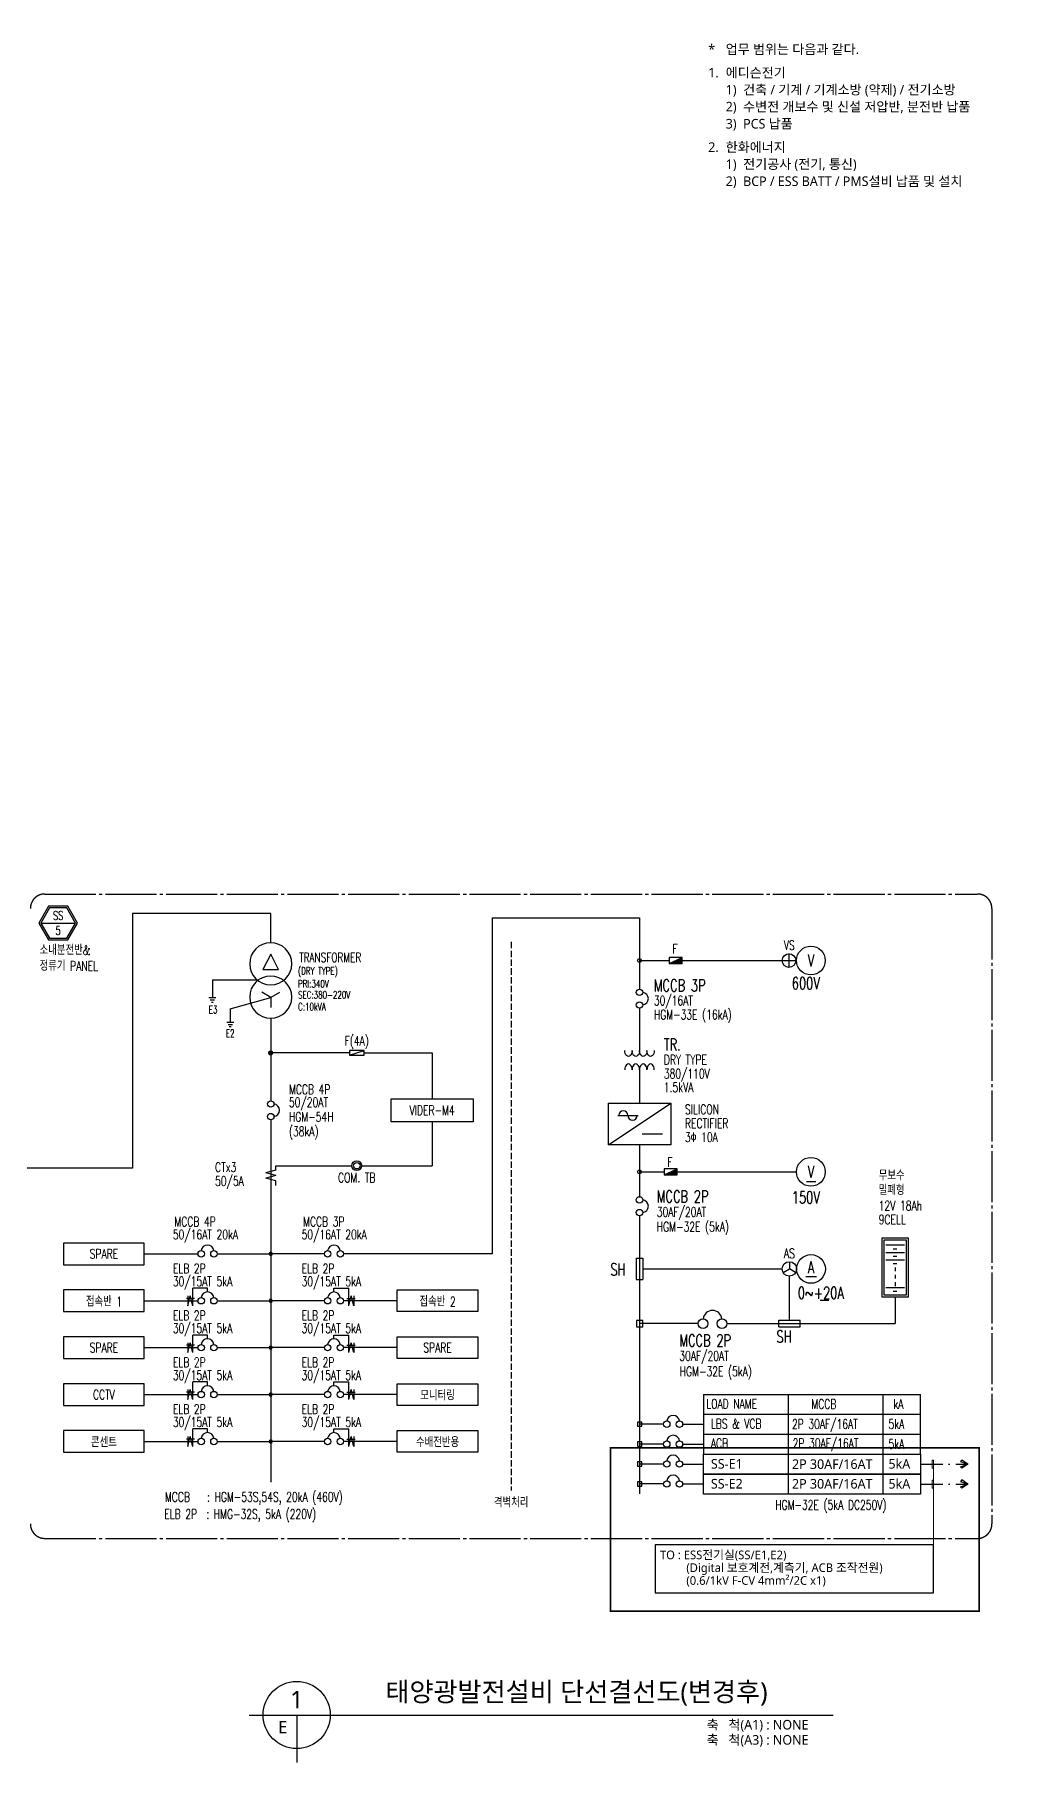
# Model space of a CAD drawing. Header units: millimetres. Extents: x 6276 to 501578, y 2533 to 56800.
# Drawn here: x 126302 to 156950, y 2695 to 56800 of the extents above; entities that cross this region are included whole.
import ezdxf
from ezdxf.enums import TextEntityAlignment as Align

# ---------------------------------------------------------------- set-up
doc = ezdxf.new("R2010")
doc.units = ezdxf.units.MM
doc.header["$LTSCALE"] = 100
doc.set_wipeout_variables(frame=1)
for name, pattern in [('C4', [19, 16, -1, 1, -1]), ('LD3', [5.5, 3.5, -1, 0, -1]), ('LH2', [2.75, 2, -0.75])]:
    doc.linetypes.add(name, pattern=pattern)
for name, color, linetype in [('1', 1, 'Continuous'), ('E-ELEC', 3, 'Continuous'), ('E-LINE', 4, 'Continuous'), ('E-TABL', 1, 'Continuous'), ('E-TEXT', 7, 'Continuous'), ('도면 TITLE', 4, 'Continuous')]:
    doc.layers.add(name, color=color, linetype=linetype)
doc.styles.add('GHS', font='romans.shx', dxfattribs={"width": 0.7, "bigfont": 'ghs.shx'})
doc.styles.add('MG', font='malgun.ttf')

msp = doc.modelspace()

# ---------------------------------------------------------------- hatches: boundary and pattern name
at = {"layer": 'E-TEXT', "linetype": 'Continuous'}
for points in [[(146576, 27899), (146174, 27712), (146576, 27712)], [(146418, 21094), (146418, 21281), (146016, 21094)]]:
    msp.add_hatch(color=253, dxfattribs=at).paths.add_polyline_path(points)

# ---------------------------------------------------------------- linework, layer by layer
at = {"color": 253}
msp.add_circle((136390, 21381), 154, dxfattribs=at)
at = {"color": 253, "linetype": 'Continuous'}
msp.add_circle((136390, 21381), 102, dxfattribs=at)
at = {"layer": '1', "const_width": 50}
msp.add_lwpolyline([(144337, 12546), (155877, 12546), (155877, 7435), (144337, 7435)], close=True, dxfattribs=at)
at = {"layer": 'E-ELEC', "color": 253}
for p, q in [((136162, 24990), (136162, 24838)), ((136618, 24990), (136162, 24990)), ((136618, 24838), (136618, 24990)), ((136162, 24838), (136618, 24838)), ((153110, 19119), (153383, 19119)), ((153536, 18887), (152957, 18887)), ((153536, 18655), (152957, 18655)), ((153536, 18424), (152957, 18424)), ((153304, 18771), (153188, 18771)), ((153304, 18540), (153188, 18540)), ((153304, 18308), (153188, 18308)), ((153246, 18192), (153246, 18076)), ((153246, 17960), (153246, 17845)), ((153536, 17555), (152957, 17555)), ((153304, 17439), (153188, 17439)), ((153246, 17729), (153246, 17613))]:
    msp.add_line(p, q, dxfattribs=at)
at = {"layer": 'E-ELEC', "color": 253, "linetype": 'Continuous'}
msp.add_line((136162, 24838), (136618, 24990), dxfattribs=at)
at = {"layer": 'E-ELEC', "color": 253}
for points in [[(152841, 17266), (152841, 19119), (153651, 19119), (153651, 17266)], [(152899, 17324), (152899, 19060), (153593, 19060), (153593, 17324)]]:
    msp.add_lwpolyline(points, close=True, dxfattribs=at)
at = {"layer": 'E-ELEC'}
for points in [[(145179, 11972), (145312, 11972), (145312, 12106), (145179, 12106)], [(145179, 11348), (145312, 11348), (145312, 11482), (145179, 11482)]]:
    msp.add_lwpolyline(points, close=True, dxfattribs=at)
at = {"layer": 'E-ELEC', "color": 253}
for centre, radius in [((133697, 24914), 53.5), ((133697, 23314), 100), ((133697, 22918), 100), ((131520, 18620), 100), ((131916, 18620), 100), ((135479, 18620), 100), ((135875, 18620), 100), ((131520, 17151), 100), ((131916, 17151), 100), ((135479, 17151), 100), ((135875, 17151), 100), ((131520, 15683), 100), ((131916, 15683), 100), ((135479, 15683), 100), ((135875, 15683), 100), ((131520, 14214), 100), ((131916, 14214), 100), ((135479, 14214), 100), ((135875, 14214), 100), ((146096, 13287), 100), ((146492, 13287), 100), ((131520, 12745), 100), ((131916, 12745), 100), ((135479, 12745), 100), ((135875, 12745), 100), ((146096, 12663), 100), ((146492, 12663), 100)]:
    msp.add_circle(centre, radius, dxfattribs=at)
at = {"layer": 'E-ELEC'}
for centre in [(146096, 12039), (146492, 12039), (146096, 11415), (146492, 11415)]:
    msp.add_circle(centre, 100, dxfattribs=at)
at = {"layer": 'E-ELEC', "color": 253}
for centre, radius, start, end in [((133697, 27703), 660, 90, 270), ((133697, 27703), 660, 270, 90), ((133697, 26659), 660, 90, 270), ((133697, 26659), 660, 270, 90), ((133774, 23116), 200, 276.973, 83.027), ((131718, 18696), 200, 6.973, 173.027), ((135677, 18696), 200, 6.973, 173.027), ((131718, 17227), 200, 6.973, 173.027), ((135677, 17227), 200, 6.973, 173.027), ((131718, 15759), 200, 6.973, 173.027), ((135677, 15759), 200, 6.973, 173.027), ((131718, 14290), 200, 6.973, 173.027), ((135677, 14290), 200, 6.973, 173.027), ((146294, 13363), 200, 6.973, 173.027), ((131718, 12822), 200, 6.973, 173.027), ((135677, 12822), 200, 6.973, 173.027), ((146294, 12739), 200, 6.973, 173.027)]:
    msp.add_arc(centre, radius, start, end, dxfattribs=at)
at = {"layer": 'E-ELEC', "color": 253, "linetype": 'Continuous'}
for centre, start, end in [((133697, 18620), 0, 180), ((133697, 18620), 0, 180), ((133697, 18620), 180, 0), ((133697, 18620), 180, 0), ((133697, 17151), 0, 180), ((133697, 17151), 0, 180), ((133697, 17151), 180, 0), ((133697, 17151), 180, 0), ((133697, 15683), 0, 180), ((133697, 15683), 0, 180), ((133697, 15683), 180, 0), ((133697, 15683), 180, 0), ((133697, 14214), 0, 180), ((133697, 14214), 0, 180), ((133697, 14214), 180, 0), ((133697, 14214), 180, 0), ((133697, 12745), 0, 180), ((133697, 12745), 0, 180), ((133697, 12745), 180, 0), ((133697, 12745), 180, 0)]:
    msp.add_arc(centre, 49.1, start, end, dxfattribs=at)
at = {"layer": 'E-ELEC'}
for centre in [(146294, 12115), (146294, 11491)]:
    msp.add_arc(centre, 200, 6.973, 173.027, dxfattribs=at)
at = {"layer": 'E-LINE', "color": 253}
for p, q in [((133697, 29277), (129367, 29277)), ((129367, 29277), (129367, 21301)), ((133697, 28363), (133697, 29277)), ((140627, 29137), (140627, 18620)), ((140627, 29137), (145243, 29137)), ((145243, 29137), (145243, 26910)), ((133697, 25999), (133697, 23414)), ((145243, 26313), (145243, 24983)), ((145243, 24384), (145243, 23336)), ((133697, 22818), (133697, 11472)), ((145243, 22034), (145243, 20409)), ((129367, 21301), (124051, 21301)), ((145243, 19812), (145243, 11106)), ((129738, 18620), (131420, 18620)), ((132016, 18620), (133697, 18620)), ((135379, 18620), (133697, 18620)), ((140627, 18620), (135975, 18620)), ((129738, 17151), (131420, 17151)), ((132016, 17151), (133697, 17151)), ((135379, 17151), (133697, 17151)), ((137657, 17151), (135975, 17151)), ((129738, 15683), (131420, 15683)), ((132016, 15683), (133697, 15683)), ((135379, 15683), (133697, 15683)), ((137657, 15683), (135975, 15683)), ((129738, 14214), (131420, 14214)), ((132016, 14214), (133697, 14214)), ((135379, 14214), (133697, 14214)), ((137657, 14214), (135975, 14214)), ((129738, 12745), (131420, 12745)), ((132016, 12745), (133697, 12745)), ((135379, 12745), (133697, 12745)), ((137657, 12745), (135975, 12745))]:
    msp.add_line(p, q, dxfattribs=at)
at = {"layer": 'E-LINE', "ltscale": 2}
for p, q in [((145995, 12039), (145243, 12039)), ((146592, 12039), (147242, 12039)), ((145995, 11415), (145243, 11415)), ((146592, 11415), (147242, 11415))]:
    msp.add_line(p, q, dxfattribs=at)
at = {"layer": 'E-LINE'}
for p, q in [((155333, 12162), (155290, 12119)), ((155290, 12119), (155522, 12036)), ((155290, 11952), (155522, 12036)), ((155333, 11909), (155290, 11952)), ((155522, 12036), (155333, 12162)), ((155522, 12036), (155333, 11909)), ((155333, 11539), (155290, 11495)), ((155290, 11495), (155522, 11412)), ((155290, 11328), (155522, 11412)), ((155522, 11412), (155333, 11539)), ((155522, 11412), (155333, 11285)), ((155333, 11285), (155290, 11328))]:
    msp.add_line(p, q, dxfattribs=at)
at = {"layer": 'E-LINE', "linetype": 'LD3', "ltscale": 2}
for points in [[(154042, 12036), (155522, 12036)], [(154042, 11412), (155522, 11412)]]:
    msp.add_lwpolyline(points, dxfattribs=at)
at = {"layer": 'E-LINE', "color": 253}
msp.add_circle((133697, 24914), 63, dxfattribs=at)
at = {"layer": 'E-TABL', "color": 253, "linetype": 'C4'}
for p, q in [((126621, 29887), (155826, 29887)), ((156276, 29437), (156276, 10161)), ((126621, 9711), (155826, 9711))]:
    msp.add_line(p, q, dxfattribs=at)
at = {"layer": 'E-TABL', "color": 253, "linetype": 'Continuous'}
for p, q in [((126495, 28979), (127584, 28979)), ((133697, 28006), (133453, 27529)), ((133942, 27529), (133697, 28006)), ((133453, 27529), (133942, 27529)), ((133697, 26643), (133423, 26812)), ((133971, 26809), (133697, 26643)), ((133697, 26643), (133697, 26335)), ((131718, 17546), (131258, 17546)), ((131258, 17309), (131258, 17546)), ((131718, 17427), (131718, 17546)), ((135677, 17427), (135677, 17546)), ((135677, 17546), (136137, 17546)), ((136137, 17309), (136137, 17546)), ((131313, 17226), (131058, 17226)), ((131099, 16997), (131179, 17305)), ((131099, 17305), (131099, 16997)), ((131258, 16997), (131179, 17305)), ((131258, 16997), (131258, 17305)), ((136082, 17226), (136337, 17226)), ((136137, 16997), (136137, 17305)), ((136137, 16997), (136216, 17305)), ((136295, 16997), (136216, 17305)), ((136295, 17305), (136295, 16997)), ((131313, 15758), (131058, 15758)), ((131099, 15528), (131179, 15837)), ((131099, 15837), (131099, 15528)), ((131258, 15528), (131179, 15837)), ((131718, 16077), (131258, 16077)), ((131258, 15840), (131258, 16077)), ((131258, 15528), (131258, 15837)), ((131718, 15958), (131718, 16077)), ((135677, 15958), (135677, 16077)), ((135677, 16077), (136137, 16077)), ((136082, 15758), (136337, 15758)), ((136137, 15840), (136137, 16077)), ((136137, 15528), (136137, 15837)), ((136137, 15528), (136216, 15837)), ((136295, 15528), (136216, 15837)), ((136295, 15837), (136295, 15528)), ((131718, 14609), (131258, 14609)), ((131258, 14372), (131258, 14609)), ((131718, 14490), (131718, 14609)), ((135677, 14490), (135677, 14609)), ((135677, 14609), (136137, 14609)), ((136137, 14372), (136137, 14609)), ((131313, 14289), (131058, 14289)), ((131099, 14059), (131179, 14368)), ((131099, 14368), (131099, 14059)), ((131258, 14059), (131179, 14368)), ((131258, 14059), (131258, 14368)), ((136082, 14289), (136337, 14289)), ((136137, 14059), (136137, 14368)), ((136137, 14059), (136216, 14368)), ((136295, 14059), (136216, 14368)), ((136295, 14368), (136295, 14059)), ((131718, 13140), (131258, 13140)), ((131258, 12903), (131258, 13140)), ((131718, 13021), (131718, 13140)), ((135677, 13021), (135677, 13140)), ((135677, 13140), (136137, 13140)), ((136137, 12903), (136137, 13140)), ((131313, 12821), (131058, 12821)), ((131099, 12591), (131179, 12900)), ((131099, 12900), (131099, 12591)), ((131258, 12591), (131179, 12900)), ((131258, 12591), (131258, 12900)), ((136082, 12821), (136337, 12821)), ((136137, 12591), (136137, 12900)), ((136137, 12591), (136216, 12900)), ((136295, 12591), (136216, 12900)), ((136295, 12900), (136295, 12591))]:
    msp.add_line(p, q, dxfattribs=at)
at = {"layer": 'E-TABL', "color": 253, "linetype": 'LH2'}
msp.add_line((141224, 28387), (141224, 11211), dxfattribs=at)
at = {"layer": 'E-TABL', "color": 253}
for p, q in [((131871, 27196), (133286, 27196)), ((132429, 26294), (133702, 26645)), ((147242, 14219), (147242, 12348)), ((147242, 14219), (154042, 14219)), ((154042, 12348), (154042, 14219)), ((147242, 13595), (154042, 13595)), ((147242, 12971), (154042, 12971))]:
    msp.add_line(p, q, dxfattribs=at)
at = {"layer": 'E-TABL', "color": 8}
for p, q in [((149894, 14219), (149894, 11100)), ((152863, 14219), (152863, 11100))]:
    msp.add_line(p, q, dxfattribs=at)
at = {"layer": 'E-TABL'}
for p, q in [((147242, 11724), (154042, 11724)), ((154042, 11724), (147242, 11724))]:
    msp.add_line(p, q, dxfattribs=at)
at = {"layer": 'E-TABL', "color": 253, "linetype": 'Continuous'}
msp.add_lwpolyline([(126767, 29451), (126495, 28979), (126767, 28507), (127312, 28507), (127584, 28979), (127312, 29451)], close=True, dxfattribs=at)
at = {"layer": 'E-TABL', "color": 253}
for points in [[(129738, 18958), (127212, 18958), (127212, 18281), (129738, 18281)], [(129738, 17490), (127212, 17490), (127212, 16812), (129738, 16812)], [(137657, 17490), (140183, 17490), (140183, 16812), (137657, 16812)], [(145150, 16335), (145351, 16335), (145351, 16535), (145150, 16535)], [(129738, 16021), (127212, 16021), (127212, 15344), (129738, 15344)], [(137657, 16021), (140183, 16021), (140183, 15344), (137657, 15344)], [(129738, 14553), (127212, 14553), (127212, 13875), (129738, 13875)], [(137657, 14553), (140183, 14553), (140183, 13875), (137657, 13875)], [(129738, 13084), (127212, 13084), (127212, 12407), (129738, 12407)], [(137657, 13084), (140183, 13084), (140183, 12407), (137657, 12407)], [(145179, 13220), (145312, 13220), (145312, 13354), (145179, 13354)], [(145179, 12596), (145312, 12596), (145312, 12730), (145179, 12730)]]:
    msp.add_lwpolyline(points, close=True, dxfattribs=at)
at = {"layer": 'E-TABL'}
for points in [[(147242, 12348), (154042, 12348), (154042, 11100), (147242, 11100)], [(145733, 8003), (154452, 8003), (154452, 9513), (145733, 9513)]]:
    msp.add_lwpolyline(points, close=True, dxfattribs=at)
at = {"layer": 'E-TABL', "lineweight": 18}
for points in [[(154452, 11537), (154452, 12161), (154407, 12161), (154407, 11910), (154452, 11910)], [(154452, 9513), (154452, 11537), (154407, 11537), (154407, 11286), (154452, 11286)]]:
    msp.add_lwpolyline(points, dxfattribs=at)
at = {"layer": 'E-TABL', "color": 253, "linetype": 'C4'}
for centre, start, end in [((126621, 29437), 90, 180), ((155826, 29437), 0, 90), ((126621, 10161), 180, 270), ((155826, 10161), 270, 0)]:
    msp.add_arc(centre, 450, start, end, dxfattribs=at)
at = {"layer": 'E-TEXT', "color": 253}
for p, q in [((145243, 27805), (146174, 27805)), ((146174, 27712), (146576, 27899)), ((146576, 27805), (147679, 27805)), ((147679, 27805), (149709, 27805)), ((149709, 27805), (150137, 27805)), ((149923, 28020), (149923, 27591)), ((131871, 27196), (131871, 26635)), ((131976, 26635), (131756, 26635)), ((131936, 26564), (131797, 26564)), ((131896, 26495), (131837, 26495)), ((132429, 26294), (132429, 25866)), ((132539, 25866), (132319, 25866)), ((132498, 25795), (132359, 25795)), ((132458, 25726), (132400, 25726)), ((136162, 24914), (133697, 24914)), ((136618, 24914), (138749, 24914)), ((144271, 22034), (146225, 23336)), ((144561, 22955), (145201, 22955)), ((145324, 22376), (145965, 22376)), ((133851, 21245), (133544, 21160)), ((133851, 21076), (133544, 21160)), ((133851, 21245), (133851, 21381)), ((145243, 21188), (146016, 21188)), ((146016, 21094), (146418, 21281)), ((146418, 21188), (150159, 21188)), ((133851, 21076), (133544, 20992)), ((133851, 20907), (133544, 20992)), ((133851, 20763), (133851, 20907)), ((150474, 20890), (150762, 20890)), ((145141, 18486), (145141, 17818)), ((145141, 18486), (145345, 18486)), ((145345, 18486), (145345, 17818)), ((145345, 18148), (149711, 18148)), ((149741, 18036), (149936, 18148)), ((149936, 18373), (149936, 18148)), ((150131, 18036), (149936, 18148)), ((149936, 16540), (149936, 17923)), ((150451, 17914), (150785, 17914)), ((145141, 17818), (145345, 17818)), ((150902, 17167), (151170, 17167)), ((153246, 17266), (153246, 16435)), ((147081, 16435), (145247, 16435)), ((147976, 16435), (153246, 16435)), ((149602, 16540), (150270, 16540)), ((149602, 16336), (149602, 16540)), ((149602, 16336), (150270, 16336)), ((150270, 16336), (150270, 16540)), ((145995, 13287), (145243, 13287)), ((146592, 13287), (147242, 13287)), ((145995, 12663), (145243, 12663)), ((146592, 12663), (147242, 12663))]:
    msp.add_line(p, q, dxfattribs=at)
at = {"layer": 'E-TEXT', "color": 253, "linetype": 'Continuous'}
for p, q in [((138749, 24914), (138749, 23478)), ((138749, 22754), (138749, 21381)), ((133851, 21381), (136236, 21381)), ((136544, 21381), (138749, 21381))]:
    msp.add_line(p, q, dxfattribs=at)
msp.add_lwpolyline([(126736, 29504), (126433, 28979), (126736, 28454), (127343, 28454), (127646, 28979), (127343, 29504)], close=True, dxfattribs=at)
at = {"layer": 'E-TEXT', "color": 253}
for points in [[(146576, 27899), (146174, 27899), (146174, 27712), (146576, 27712)], [(137467, 23478), (140031, 23478), (140031, 22754), (137467, 22754)], [(144271, 23336), (146225, 23336), (146225, 22034), (144271, 22034)], [(146418, 21281), (146016, 21281), (146016, 21094), (146418, 21094)]]:
    msp.add_lwpolyline(points, close=True, dxfattribs=at)
for centre, radius in [((150609, 27805), 450), ((145243, 27805), 58.3), ((149923, 27805), 214), ((145243, 26809), 100), ((145243, 26413), 100), ((145243, 21188), 58.3), ((150609, 21188), 450), ((145243, 20309), 100), ((145243, 19912), 100), ((150611, 18148), 450), ((149936, 18148), 225), ((147231, 16435), 150), ((147825, 16435), 150)]:
    msp.add_circle(centre, radius, dxfattribs=at)
for centre, radius, start, end in [((145319, 26611), 200, 276.973, 83.027), ((133697, 24914), 40, 0, 180), ((133697, 24914), 40, 180, 0), ((144736, 22955), 145, 0, 180), ((145026, 22955), 145, 180, 0), ((145319, 20110), 200, 276.973, 83.027), ((147528, 16549), 299, 6.973, 173.027)]:
    msp.add_arc(centre, radius, start, end, dxfattribs=at)
at = {"layer": 'E-TEXT', "color": 253, "extrusion": (0, 0, -1)}
for centre in [(144896, 24983), (145127, 24983), (145359, 24983), (145590, 24983)]:
    msp.add_ellipse(centre, major_axis=(0, -181), ratio=0.638247, start_param=4.712389, end_param=7.853982, dxfattribs=at)
at = {"layer": 'E-TEXT', "color": 253}
for centre in [(144896, 24384), (145127, 24384), (145359, 24384), (145590, 24384)]:
    msp.add_ellipse(centre, major_axis=(0, 181), ratio=0.638247, start_param=4.712389, end_param=7.853982, dxfattribs=at)
at = {"layer": '도면 TITLE'}
for p, q in [((133024, 4180), (151311, 4180)), ((134509, 4180), (134509, 2695))]:
    msp.add_line(p, q, dxfattribs=at)
msp.add_circle((134509, 4180), 1050, dxfattribs=at)

# ---------------------------------------------------------------- texts
at = {"color": 253, "linetype": 'Continuous', "style": 'GHS', "width": 0.7}
for s, p in [('MCCB   : HGM-53S,54S, 20kA (460V)', (130383, 10857)), ('ELB 2P  : HMG-32S, 5kA (220V)', (130366, 10321))]:
    msp.add_text(s, height=300, dxfattribs=at).set_placement(p)
at = {"layer": 'E-ELEC', "color": 253, "style": 'GHS', "width": 0.7}
for s, p in [('(DRY TYPE)', (134551, 27363)), ('C:10kVA', (134553, 26243))]:
    msp.add_text(s, height=233.3, dxfattribs=at).set_placement(p)
msp.add_text('VIDER-M4', height=300, dxfattribs=at).set_placement((138749, 23116), align=Align.MIDDLE)
at = {"layer": 'E-LINE', "color": 253, "style": 'GHS', "width": 0.7}
msp.add_text('TRANSFORMER', height=291.67, dxfattribs=at).set_placement((134586, 27756))
at = {"layer": 'E-TEXT', "color": 253, "linetype": 'Continuous', "style": 'GHS', "width": 0.7}
for s, p in [('SS', (127040, 29215)), ('5', (127040, 28743))]:
    msp.add_text(s, height=270, dxfattribs=at).set_placement(p, align=Align.MIDDLE)
for s, p in [('소내분전반&', (126460, 27983)), ('정류기 PANEL', (126460, 27487)), ('HGM-33E (16kA)', (145692, 25961)), ('CTx3', (131954, 21184)), ('50/5A', (131954, 20751)), ('MCCB 4P', (130679, 19480)), ('MCCB 3P', (134711, 19480)), ('HGM-32E (5kA)', (145784, 19321)), ('50/16AT 20kA', (130632, 19076)), ('50/16AT 20kA', (134664, 19076)), ('30/15AT 5kA', (130632, 17607)), ('ELB 2P', (130632, 18012)), ('30/15AT 5kA', (134664, 17607)), ('ELB 2P', (134664, 18012)), ('ELB 2P', (130632, 16543)), ('ELB 2P', (134664, 16543)), ('30/15AT 5kA', (130632, 16139)), ('30/15AT 5kA', (134664, 16139)), ('ELB 2P', (130632, 15075)), ('ELB 2P', (134664, 15075)), ('30/15AT 5kA', (130632, 14670)), ('30/15AT 5kA', (134664, 14670)), ('HGM-32E (5kA)', (146503, 14788)), ('30/15AT 5kA', (130632, 13202)), ('ELB 2P', (130632, 13606)), ('30/15AT 5kA', (134664, 13202)), ('ELB 2P', (134664, 13606))]:
    msp.add_text(s, height=300, dxfattribs=at).set_placement(p)
at = {"layer": 'E-TEXT', "color": 253, "style": 'GHS', "width": 0.7}
for s, height, p in [('F', 300, (146275, 28021)), ('PRI:340V', 233.3, (134551, 26959)), ('MCCB 3P', 375, (145692, 26839)), ('600V', 375, (150010, 26905)), ('SEC:380-220V', 233.33, (134551, 26612)), ('30/16AT', 300, (145692, 26402)), ('TR.', 375, (146004, 24985)), ('380/110V', 300, (146004, 24112)), ('DRY TYPE', 300, (146004, 24548)), ('MCCB 4P', 300, (134267, 23621)), ('1.5kVA', 300, (146004, 23687)), ('50/20AT', 300, (134267, 23216)), ('SILICON', 300, (146667, 22994)), ('HGM-54H', 300, (134267, 22760)), ('RECTIFIER', 300, (146667, 22559)), ('(38kA)', 300, (134267, 22303)), ('3Φ 10A', 300, (146667, 22123)), ('F', 300, (146117, 21341)), ('무보수', 300, (152732, 20927)), ('MCCB 2P', 375, (145784, 20230)), ('150V', 375, (150010, 20202)), ('밀폐형', 300, (152732, 20468)), ('30AF/20AT', 300, (145784, 19783)), ('12V 18Ah', 300, (152732, 19980)), ('9CELL', 300, (152732, 19545)), ('SH', 375, (144328, 17946)), ('0~+20A', 375, (150201, 17211)), ('MCCB 2P', 375, (146490, 15722)), ('SH', 375, (149531, 15843)), ('30AF/20AT', 300, (146490, 15275)), ('LOAD NAME', 300, (147334, 13775)), ('MCCB', 300, (150623, 13766)), ('kA', 300, (153191, 13766)), ('LBS & VCB', 300, (147478, 13151)), ('2P 30AF/16AT', 300, (150017, 13142)), ('5kA', 300, (153037, 13142)), ('ACB', 300, (147478, 12539)), ('2P 30AF/16AT', 300, (150038, 12537)), ('5kA', 300, (153037, 12518)), ('HGM-32E (5kA DC250V)', 300, (149492, 10609))]:
    msp.add_text(s, height=height, dxfattribs=at).set_placement(p)
for s, height, p in [('VS', 300, (149930, 28286)), ('V', 375, (150609, 27805)), ('F(4A)', 300, (136390, 25270)), ('V', 375, (150609, 21188)), ('SPARE', 300, (128475, 18620)), ('AS', 300, (149936, 18636)), ('A', 375, (150611, 18204)), ('접속반 1', 300, (128475, 17151)), ('접속반 2', 300, (138920, 17151)), ('SPARE', 300, (128475, 15683)), ('SPARE', 300, (138920, 15683)), ('CCTV', 300, (128475, 14214)), ('모니터링', 300, (138920, 14214)), ('콘센트', 300, (128475, 12745)), ('수배전반용', 300, (138920, 12745))]:
    msp.add_text(s, height=height, dxfattribs=at).set_placement(p, align=Align.MIDDLE)
for s, p in [('E3', (131893, 26151)), ('E2', (132427, 25409))]:
    msp.add_text(s, height=233.3, dxfattribs=at).set_placement(p, align=Align.CENTER)
at = {"layer": 'E-TEXT', "color": 253, "linetype": 'Continuous', "style": 'GHS', "width": 0.7}
for s, p in [('COM. TB', (136390, 21007)), ('격벽처리', (141224, 10834))]:
    msp.add_text(s, height=300, dxfattribs=at).set_placement(p, align=Align.MIDDLE_CENTER)
at = {"layer": 'E-TEXT', "style": 'MG'}
for s, p in [('SS-E1', (147478, 11895)), ('2P 30AF/16AT', (150017, 11886)), ('5kA', (153037, 11894)), ('SS-E2', (147478, 11272)), ('2P 30AF/16AT', (150017, 11270)), ('5kA', (153037, 11270))]:
    msp.add_text(s, height=300, dxfattribs=at).set_placement(p)
for s, p in [('TO : ESS전기실(SS/E1,E2)', (145881, 9194)), ('(Digital 보호계전,계측기, ACB 조작전원)', (146709, 8793)), ('(0.6/1kV F-CV 4mm²/2C x1)', (146709, 8392))]:
    msp.add_text(s, height=270, dxfattribs=at).set_placement(p, align=Align.MIDDLE_LEFT)
at = {"layer": '도면 TITLE', "style": 'MG'}
for s, height, p in [('1', 544, (134509, 4664)), ('E', 389, (134071, 3802))]:
    msp.add_text(s, height=height, dxfattribs=at).set_placement(p, align=Align.MIDDLE)
msp.add_text('태양광발전설비 단선결선도(변경후)', height=600, dxfattribs=at).set_placement((137287, 4905), align=Align.MIDDLE_LEFT)
for s, p in [('축   척(A1) : NONE', (150535, 3876)), ('축   척(A3) : NONE', (150535, 3401))]:
    msp.add_text(s, height=300, dxfattribs=at).set_placement(p, align=Align.MIDDLE_RIGHT)

# ---------------------------------------------------------------- wipeouts: each hides what was drawn before it
msp.add_wipeout([(147150, 56800), (147150, 51733), (156950, 51733), (156950, 56800)]).dxf.layer = 'E-TABL'

# ---------------------------------------------------------------- next in the draw order: texts
at = {"layer": 'E-TEXT', "style": 'MG'}
for s, p in [('*', (147394, 56342)), ('업무 범위는 다음과 같다.', (147941, 56342)), ('1.', (147394, 55608)), ('에디슨전기', (147941, 55608)), ('1)', (147941, 55075)), ('건축 / 기계 / 기계소방 (약제) / 전기소방', (148487, 55075)), ('2)', (147941, 54542)), ('수변전 개보수 및 신설 저압반, 분전반 납품', (148487, 54542)), ('3)', (147941, 54008)), ('PCS 납품', (148487, 54008)), ('2.', (147394, 53275)), ('한화에너지', (147941, 53275)), ('1)', (147941, 52742)), ('전기공사 (전기, 통신)', (148487, 52742)), ('2)', (147941, 52208)), ('BCP / ESS BATT / PMS설비 납품 및 설치', (148487, 52208))]:
    msp.add_text(s, height=300, dxfattribs=at).set_placement(p, align=Align.MIDDLE_LEFT)

doc.saveas('drawing.dxf')
